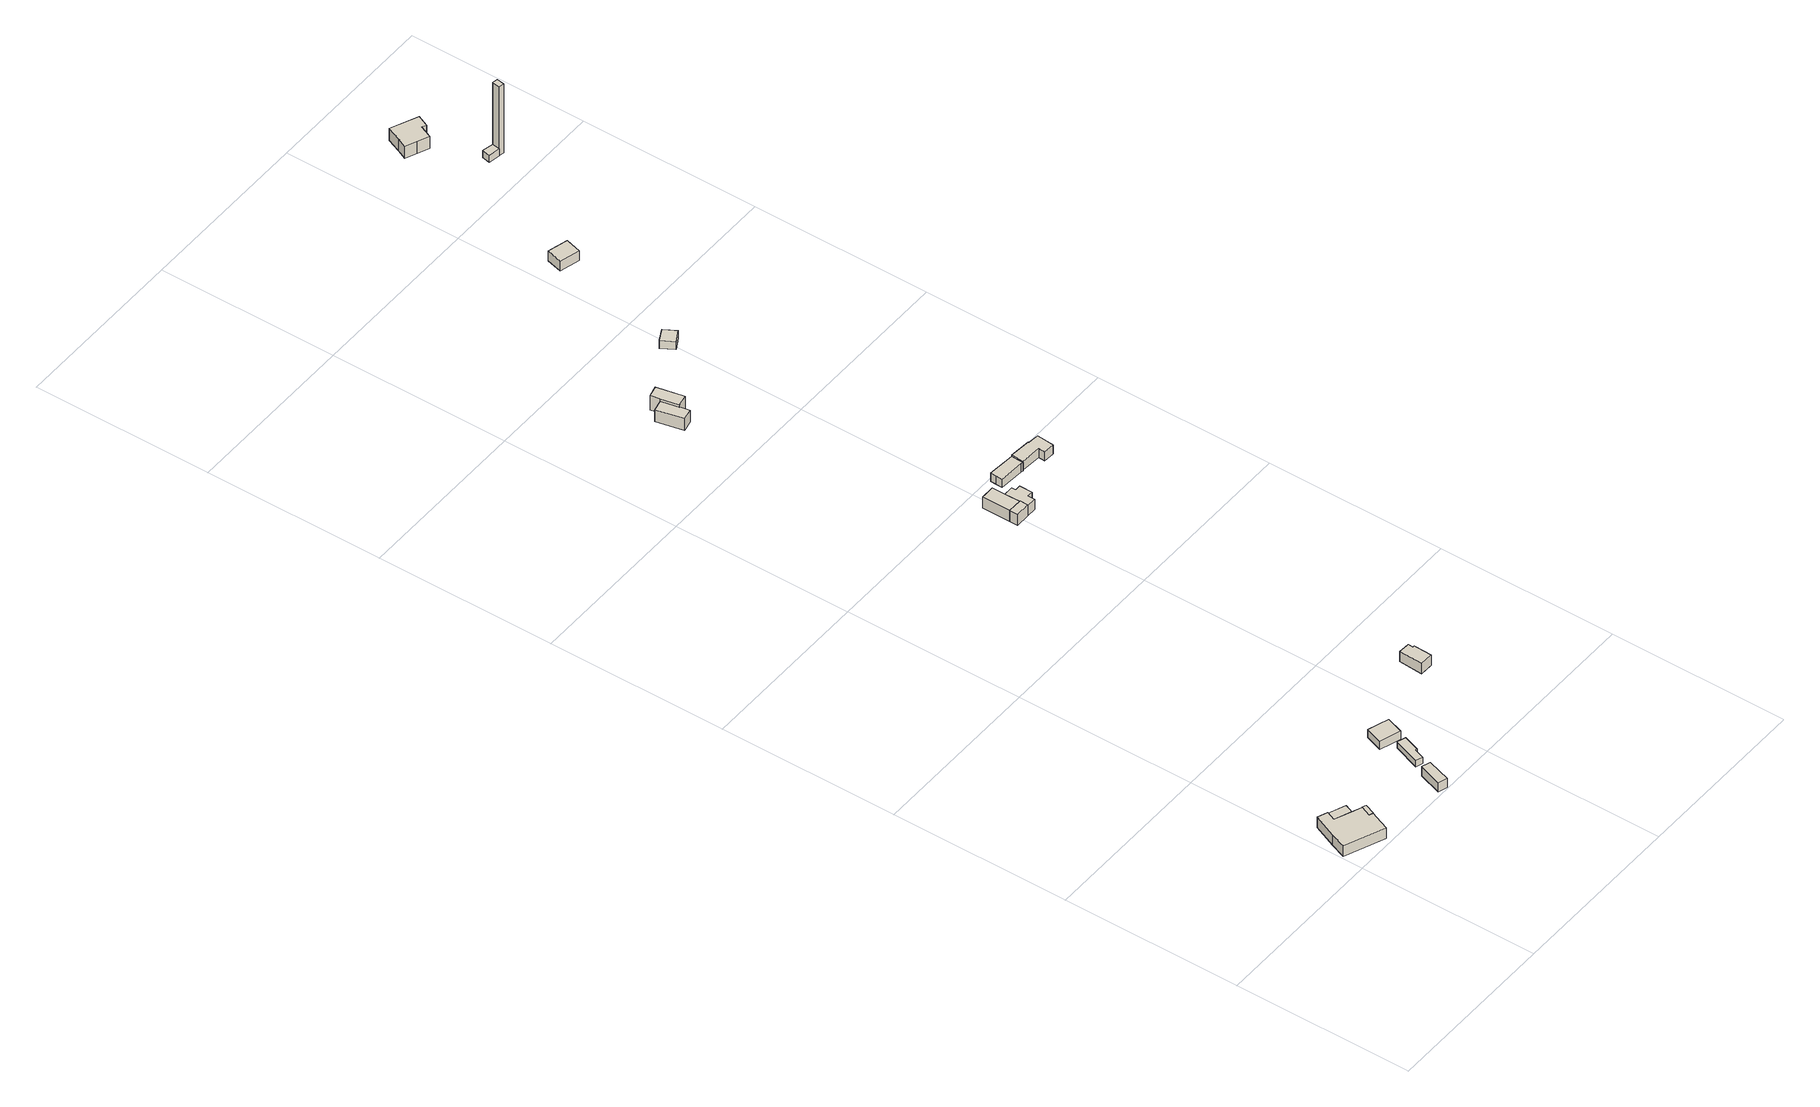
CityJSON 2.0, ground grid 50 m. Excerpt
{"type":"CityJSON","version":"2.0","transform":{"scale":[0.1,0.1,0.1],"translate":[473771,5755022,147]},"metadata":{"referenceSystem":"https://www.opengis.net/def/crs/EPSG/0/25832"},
"CityObjects":{
"building1":{"type":"Building","attributes":{"Gemeindeschluessel":"05711000","BezugspunktDach":"2000","function":"31001_1310","measuredHeight":4.46},"address":[{"country":"Germany","locality":"Bielefeld","thoroughfareNumber":"68","thoroughfareName":"Markengrund"}],"geometry":[{"type":"Solid","lod":"1","boundaries":[[[[0,1,2,3,4,5,6,7,8,9,10]],[[11,12,13,14,15,16,17,18,19,20,21]],[[11,21,10,9]],[[12,11,9,8]],[[13,12,8,7]],[[14,13,7,6]],[[15,14,6,5]],[[16,15,5,4]],[[17,16,4,3]],[[18,17,3,2]],[[19,18,2,1]],[[20,19,1,0]],[[21,20,0,10]]]]}]},
"building2":{"type":"Building","attributes":{"Gemeindeschluessel":"05711000","BezugspunktDach":"2000","function":"51009_1610","measuredHeight":3.1},"address":[{"country":"Germany"}],"geometry":[{"type":"Solid","lod":"1","boundaries":[[[[22,23,24,25]],[[26,27,28,29]],[[26,29,25,24]],[[27,26,24,23]],[[28,27,23,22]],[[29,28,22,25]]]]}]},
"building3":{"type":"Building","attributes":{"Gemeindeschluessel":"05711000","BezugspunktDach":"2000","function":"51009_1610","measuredHeight":3.48},"address":[{"country":"Germany"}],"geometry":[{"type":"Solid","lod":"1","boundaries":[[[[30,31,32,33]],[[34,35,36,37]],[[34,37,33,32]],[[35,34,32,31]],[[36,35,31,30]],[[37,36,30,33]]]]}]},
"building4":{"type":"Building","attributes":{"Gemeindeschluessel":"05711000","BezugspunktDach":"2100","function":"31001_9998","measuredHeight":3},"address":[{"country":"Germany","locality":"Bielefeld","thoroughfareNumber":"68","thoroughfareName":"Markengrund"}],"geometry":[{"type":"Solid","lod":"1","boundaries":[[[[38,39,40,41]],[[42,43,44,45]],[[42,45,41,40]],[[43,42,40,39]],[[44,43,39,38]],[[45,44,38,41]]]]}]},
"building5":{"type":"Building","attributes":{"Gemeindeschluessel":"05711000","BezugspunktDach":"2000","function":"31001_9998","measuredHeight":1.97},"address":[{"country":"Germany","locality":"Bielefeld","thoroughfareNumber":"68","thoroughfareName":"Markengrund"}],"geometry":[{"type":"Solid","lod":"1","boundaries":[[[[46,47,48,49,50,51]],[[52,53,54,55,56,57]],[[52,57,51,50]],[[53,52,50,49]],[[54,53,49,48]],[[55,54,48,47]],[[56,55,47,46]],[[57,56,46,51]]]]}]},
"building6":{"type":"Building","attributes":{"Gemeindeschluessel":"05711000","BezugspunktDach":"2000","function":"31001_9998","measuredHeight":2.55},"address":[{"country":"Germany","locality":"Bielefeld","thoroughfareNumber":"68","thoroughfareName":"Markengrund"}],"geometry":[{"type":"Solid","lod":"1","boundaries":[[[[58,59,60,61]],[[62,63,64,65]],[[62,65,61,60]],[[63,62,60,59]],[[64,63,59,58]],[[65,64,58,61]]]]}]},
"building7":{"type":"Building","attributes":{"Gemeindeschluessel":"05711000","BezugspunktDach":"2100","function":"31001_1310","measuredHeight":3.23},"address":[{"country":"Germany"}],"geometry":[{"type":"Solid","lod":"1","boundaries":[[[[66,67,68,69,70,71]],[[72,73,74,75,76,77]],[[72,77,71,70]],[[73,72,70,69]],[[74,73,69,68]],[[75,74,68,67]],[[76,75,67,66]],[[77,76,66,71]]]]}]},
"building8":{"type":"Building","attributes":{"Gemeindeschluessel":"05711000","BezugspunktDach":"2000","function":"51009_1610","measuredHeight":3.52},"address":[{"country":"Germany"}],"geometry":[{"type":"Solid","lod":"1","boundaries":[[[[78,79,80,81]],[[82,83,84,85]],[[82,85,81,80]],[[83,82,80,79]],[[84,83,79,78]],[[85,84,78,81]]]]}]},
"building9":{"type":"Building","attributes":{"Gemeindeschluessel":"05711000","function":"31001_1310"},"address":[{"country":"Germany"}],"children":["building9-1","building9-2"]},
"building9-1":{"type":"BuildingPart","attributes":{"BezugspunktDach":"2000","measuredHeight":4.08},"parents":["building9"],"geometry":[{"type":"Solid","lod":"1","boundaries":[[[[86,87,88,89,90]],[[91,92,83,93,94]],[[91,94,90,89]],[[92,91,89,88]],[[83,92,88,87]],[[93,83,87,86]],[[94,93,86,90]]]]}]},
"building9-2":{"type":"BuildingPart","attributes":{"BezugspunktDach":"2000","measuredHeight":3.92},"parents":["building9"],"geometry":[{"type":"Solid","lod":"1","boundaries":[[[[95,96,97,98,99,100,101,102,103,104]],[[105,106,107,85,84,92,91,108,109,110]],[[105,110,104,103]],[[106,105,103,102]],[[107,106,102,101]],[[85,107,101,100]],[[84,85,100,99]],[[92,84,99,98]],[[91,92,98,97]],[[108,91,97,96]],[[109,108,96,95]],[[110,109,95,104]]]]}]},
"building10":{"type":"Building","attributes":{"Gemeindeschluessel":"05711000","function":"31001_1310"},"address":[{"country":"Germany","locality":"Bielefeld","thoroughfareNumber":"78","thoroughfareName":"Markengrund"}],"children":["building10-1","building10-2"]},
"building10-1":{"type":"BuildingPart","attributes":{"BezugspunktDach":"2000","measuredHeight":4.64},"parents":["building10"],"geometry":[{"type":"Solid","lod":"1","boundaries":[[[[111,112,113,114,115,116]],[[117,118,119,120,121,122]],[[117,122,116,115]],[[118,117,115,114]],[[119,118,114,113]],[[120,119,113,112]],[[121,120,112,111]],[[122,121,111,116]]]]}]},
"building10-2":{"type":"BuildingPart","attributes":{"BezugspunktDach":"2000","measuredHeight":4.58},"parents":["building10"],"geometry":[{"type":"Solid","lod":"1","boundaries":[[[[123,124,125,126,127,128]],[[129,118,117,122,130,131]],[[129,131,128,127]],[[118,129,127,126]],[[117,118,126,125]],[[122,117,125,124]],[[130,122,124,123]],[[131,130,123,128]]]]}]},
"building11":{"type":"Building","attributes":{"Gemeindeschluessel":"05711000","BezugspunktDach":"2000","function":"31001_9998","measuredHeight":3.3},"address":[{"country":"Germany"}],"geometry":[{"type":"Solid","lod":"1","boundaries":[[[[132,133,134,135,136,137,138]],[[139,140,141,142,143,144,145]],[[139,145,138,137]],[[140,139,137,136]],[[141,140,136,135]],[[142,141,135,134]],[[143,142,134,133]],[[144,143,133,132]],[[145,144,132,138]]]]}]},
"building12":{"type":"Building","attributes":{"Gemeindeschluessel":"05711000","BezugspunktDach":"2000","function":"31001_1310","measuredHeight":2.85},"address":[{"country":"Germany"}],"geometry":[{"type":"Solid","lod":"1","boundaries":[[[[146,147,148,149,150,151,152,153]],[[154,155,156,157,158,159,160,161]],[[154,161,153,152]],[[155,154,152,151]],[[156,155,151,150]],[[157,156,150,149]],[[158,157,149,148]],[[159,158,148,147]],[[160,159,147,146]],[[161,160,146,153]]]]}]},
"building13":{"type":"Building","attributes":{"Gemeindeschluessel":"05711000","BezugspunktDach":"2000","function":"31001_1310","measuredHeight":2.77},"address":[{"country":"Germany"}],"geometry":[{"type":"Solid","lod":"1","boundaries":[[[[162,163,164,165]],[[166,167,168,169]],[[166,169,165,164]],[[167,166,164,163]],[[168,167,163,162]],[[169,168,162,165]]]]}]},
"building14":{"type":"Building","attributes":{"Gemeindeschluessel":"05711000","BezugspunktDach":"2000","function":"31001_1310","measuredHeight":3.06},"address":[{"country":"Germany"}],"geometry":[{"type":"Solid","lod":"1","boundaries":[[[[170,171,172,173]],[[174,175,176,177]],[[174,177,173,172]],[[175,174,172,171]],[[176,175,171,170]],[[177,176,170,173]]]]}]},
"building15":{"type":"Building","attributes":{"Gemeindeschluessel":"05711000","BezugspunktDach":"2000","function":"31001_1310","measuredHeight":4.98},"address":[{"country":"Germany"}],"geometry":[{"type":"Solid","lod":"1","boundaries":[[[[178,179,180,181,182,183,184,185,186]],[[187,188,189,190,191,192,193,194,195]],[[187,195,186,185]],[[188,187,185,184]],[[189,188,184,183]],[[190,189,183,182]],[[191,190,182,181]],[[192,191,181,180]],[[193,192,180,179]],[[194,193,179,178]],[[195,194,178,186]]]]}]},
"building16":{"type":"Building","attributes":{"Gemeindeschluessel":"05711000","BezugspunktDach":"2000","function":"31001_9998","measuredHeight":2.26},"address":[{"country":"Germany"}],"geometry":[{"type":"Solid","lod":"1","boundaries":[[[[196,197,198,199]],[[200,201,202,203]],[[200,203,199,198]],[[201,200,198,197]],[[202,201,197,196]],[[203,202,196,199]]]]}]},
"building17":{"type":"Building","attributes":{"Gemeindeschluessel":"05711000","BezugspunktDach":"2000","function":"51009_1610","measuredHeight":22.17},"address":[{"country":"Germany"}],"geometry":[{"type":"Solid","lod":"1","boundaries":[[[[204,205,206,207]],[[208,209,210,211]],[[208,211,207,206]],[[209,208,206,205]],[[210,209,205,204]],[[211,210,204,207]]]]}]}
},
"vertices":[
[139,68,40],[129,72,40],[141,101,40],[115,111,40],[68,131,40],[78,156,40],[51,167,40],[23,101,40],[6,59,40],[117,14,40],[134,55,40],[117,14,6],[6,59,6],[23,101,6],[51,167,6],[78,156,6],[68,131,6],[115,111,6],[141,101,6],[129,72,6],[139,68,6],[134,55,6],
[78,156,38],[68,131,38],[115,111,38],[125,137,38],[115,111,7],[68,131,7],[78,156,7],[125,137,7],
[141,101,41],[129,72,41],[139,68,41],[151,97,41],[139,68,7],[129,72,7],[141,101,7],[151,97,7],
[342,75,34],[320,10,34],[345,2,34],[366,67,34],[345,2,4],[320,10,4],[342,75,4],[366,67,4],
[384,177,26],[357,103,26],[376,96,26],[387,126,26],[391,124,26],[407,169,26],[391,124,6],[387,126,6],[376,96,6],[357,103,6],[384,177,6],[407,169,6],
[372,254,32],[356,207,32],[413,188,32],[429,235,32],[413,188,6],[356,207,6],[372,254,6],[429,235,6],
[659,332,38],[660,346,38],[629,348,38],[625,282,38],[662,281,38],[664,332,38],[662,281,5],[625,282,5],[629,348,5],[660,346,5],[659,332,5],[664,332,5],
[507,1366,54],[466,1367,54],[466,1344,54],[506,1344,54],[466,1344,18],[466,1367,18],[507,1366,18],[506,1344,18],
[466,1446,53],[466,1367,53],[506,1366,53],[505,1412,53],[505,1446,53],[505,1412,18],[506,1366,18],[466,1446,18],[505,1446,18],
[535,1400,50],[535,1412,50],[505,1412,50],[506,1366,50],[507,1366,50],[506,1344,50],[535,1344,50],[535,1364,50],[551,1364,50],[551,1400,50],[551,1364,18],[535,1364,18],[535,1344,18],[535,1412,18],[535,1400,18],[551,1400,18],
[247,2242,61],[264,2167,61],[295,2174,61],[290,2200,61],[289,2200,61],[278,2249,61],[289,2200,23],[290,2200,23],[295,2174,23],[264,2167,23],[247,2242,23],[278,2249,23],
[273,2275,69],[278,2249,69],[289,2200,69],[290,2200,69],[320,2207,69],[304,2282,69],[320,2207,23],[273,2275,23],[304,2282,23],
[626,1478,46],[551,1484,46],[550,1467,46],[549,1450,46],[619,1445,46],[625,1444,46],[625,1461,46],[625,1444,19],[619,1445,19],[549,1450,19],[550,1467,19],[551,1484,19],[626,1478,19],[625,1461,19],
[685,1471,50],[685,1473,50],[626,1478,50],[625,1444,50],[682,1440,50],[681,1422,50],[712,1420,50],[716,1468,50],[712,1420,21],[681,1422,21],[682,1440,21],[625,1444,21],[626,1478,21],[685,1473,21],[685,1471,21],[716,1468,21],
[487,2397,54],[452,2379,54],[472,2344,54],[506,2363,54],[472,2344,29],[452,2379,29],[487,2397,29],[506,2363,29],
[541,2768,61],[529,2724,61],[585,2709,61],[597,2753,61],[585,2709,30],[529,2724,30],[541,2768,30],[597,2753,30],
[691,3304,64],[660,3318,64],[643,3278,64],[631,3251,64],[662,3238,64],[693,3224,64],[708,3259,64],[720,3253,64],[734,3285,64],[720,3253,25],[708,3259,25],[693,3224,25],[662,3238,25],[631,3251,25],[643,3278,25],[660,3318,25],[691,3304,25],[734,3285,25],
[736,3101,55],[731,3079,55],[763,3072,55],[767,3094,55],[763,3072,32],[731,3079,32],[736,3101,32],[767,3094,32],
[767,3094,255],[763,3072,255],[777,3069,255],[781,3091,255],[777,3069,34],[763,3072,34],[767,3094,34],[781,3091,34]
]}
